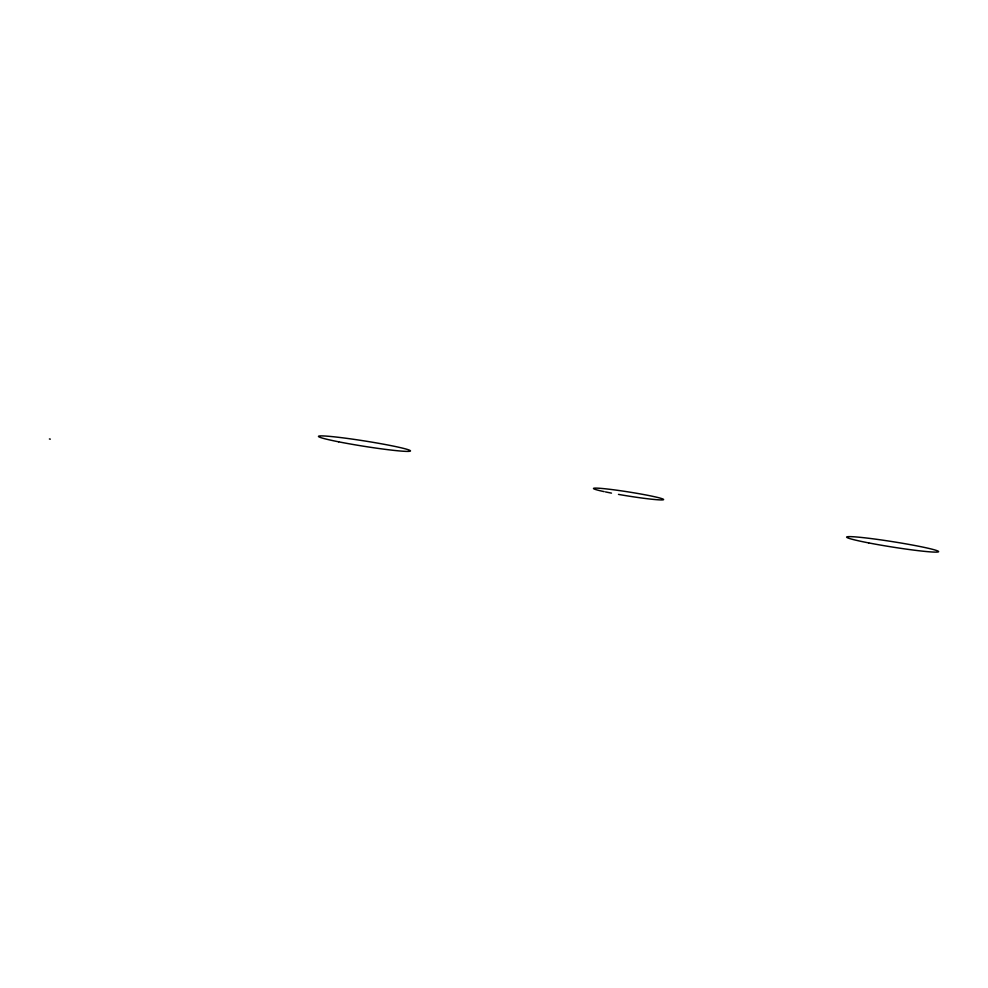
<?xml version="1.0" encoding="UTF-8"?>
<svg xmlns="http://www.w3.org/2000/svg" width="988" height="988" viewBox="0 0 988 988"><rect width="100%" height="100%" fill="white"/><g stroke="black" fill="none" stroke-linecap="round" stroke-linejoin="round"><path stroke-width="1.48" d="M618.476 494.383L619.995 494.667A35.482 2.038 9 0 0 663.405 499.298A35.482 2.038 9 0 0 613.252 489.739A35.482 2.038 9 0 0 604.15 491.641M49.4 438.968L50.326 439.141M605.459 491.913L611.486 493.123M868.674 542.906A46.572 2.68 9 0 0 938.6 551.699A46.572 2.68 9 0 0 870.576 538.509A46.572 2.68 9 0 0 868.674 542.906M338.662 441.821A46.572 2.68 9 0 0 410.353 451.084A46.572 2.68 9 0 0 344.417 438.042A46.572 2.68 9 0 0 338.662 441.821"/></g></svg>
